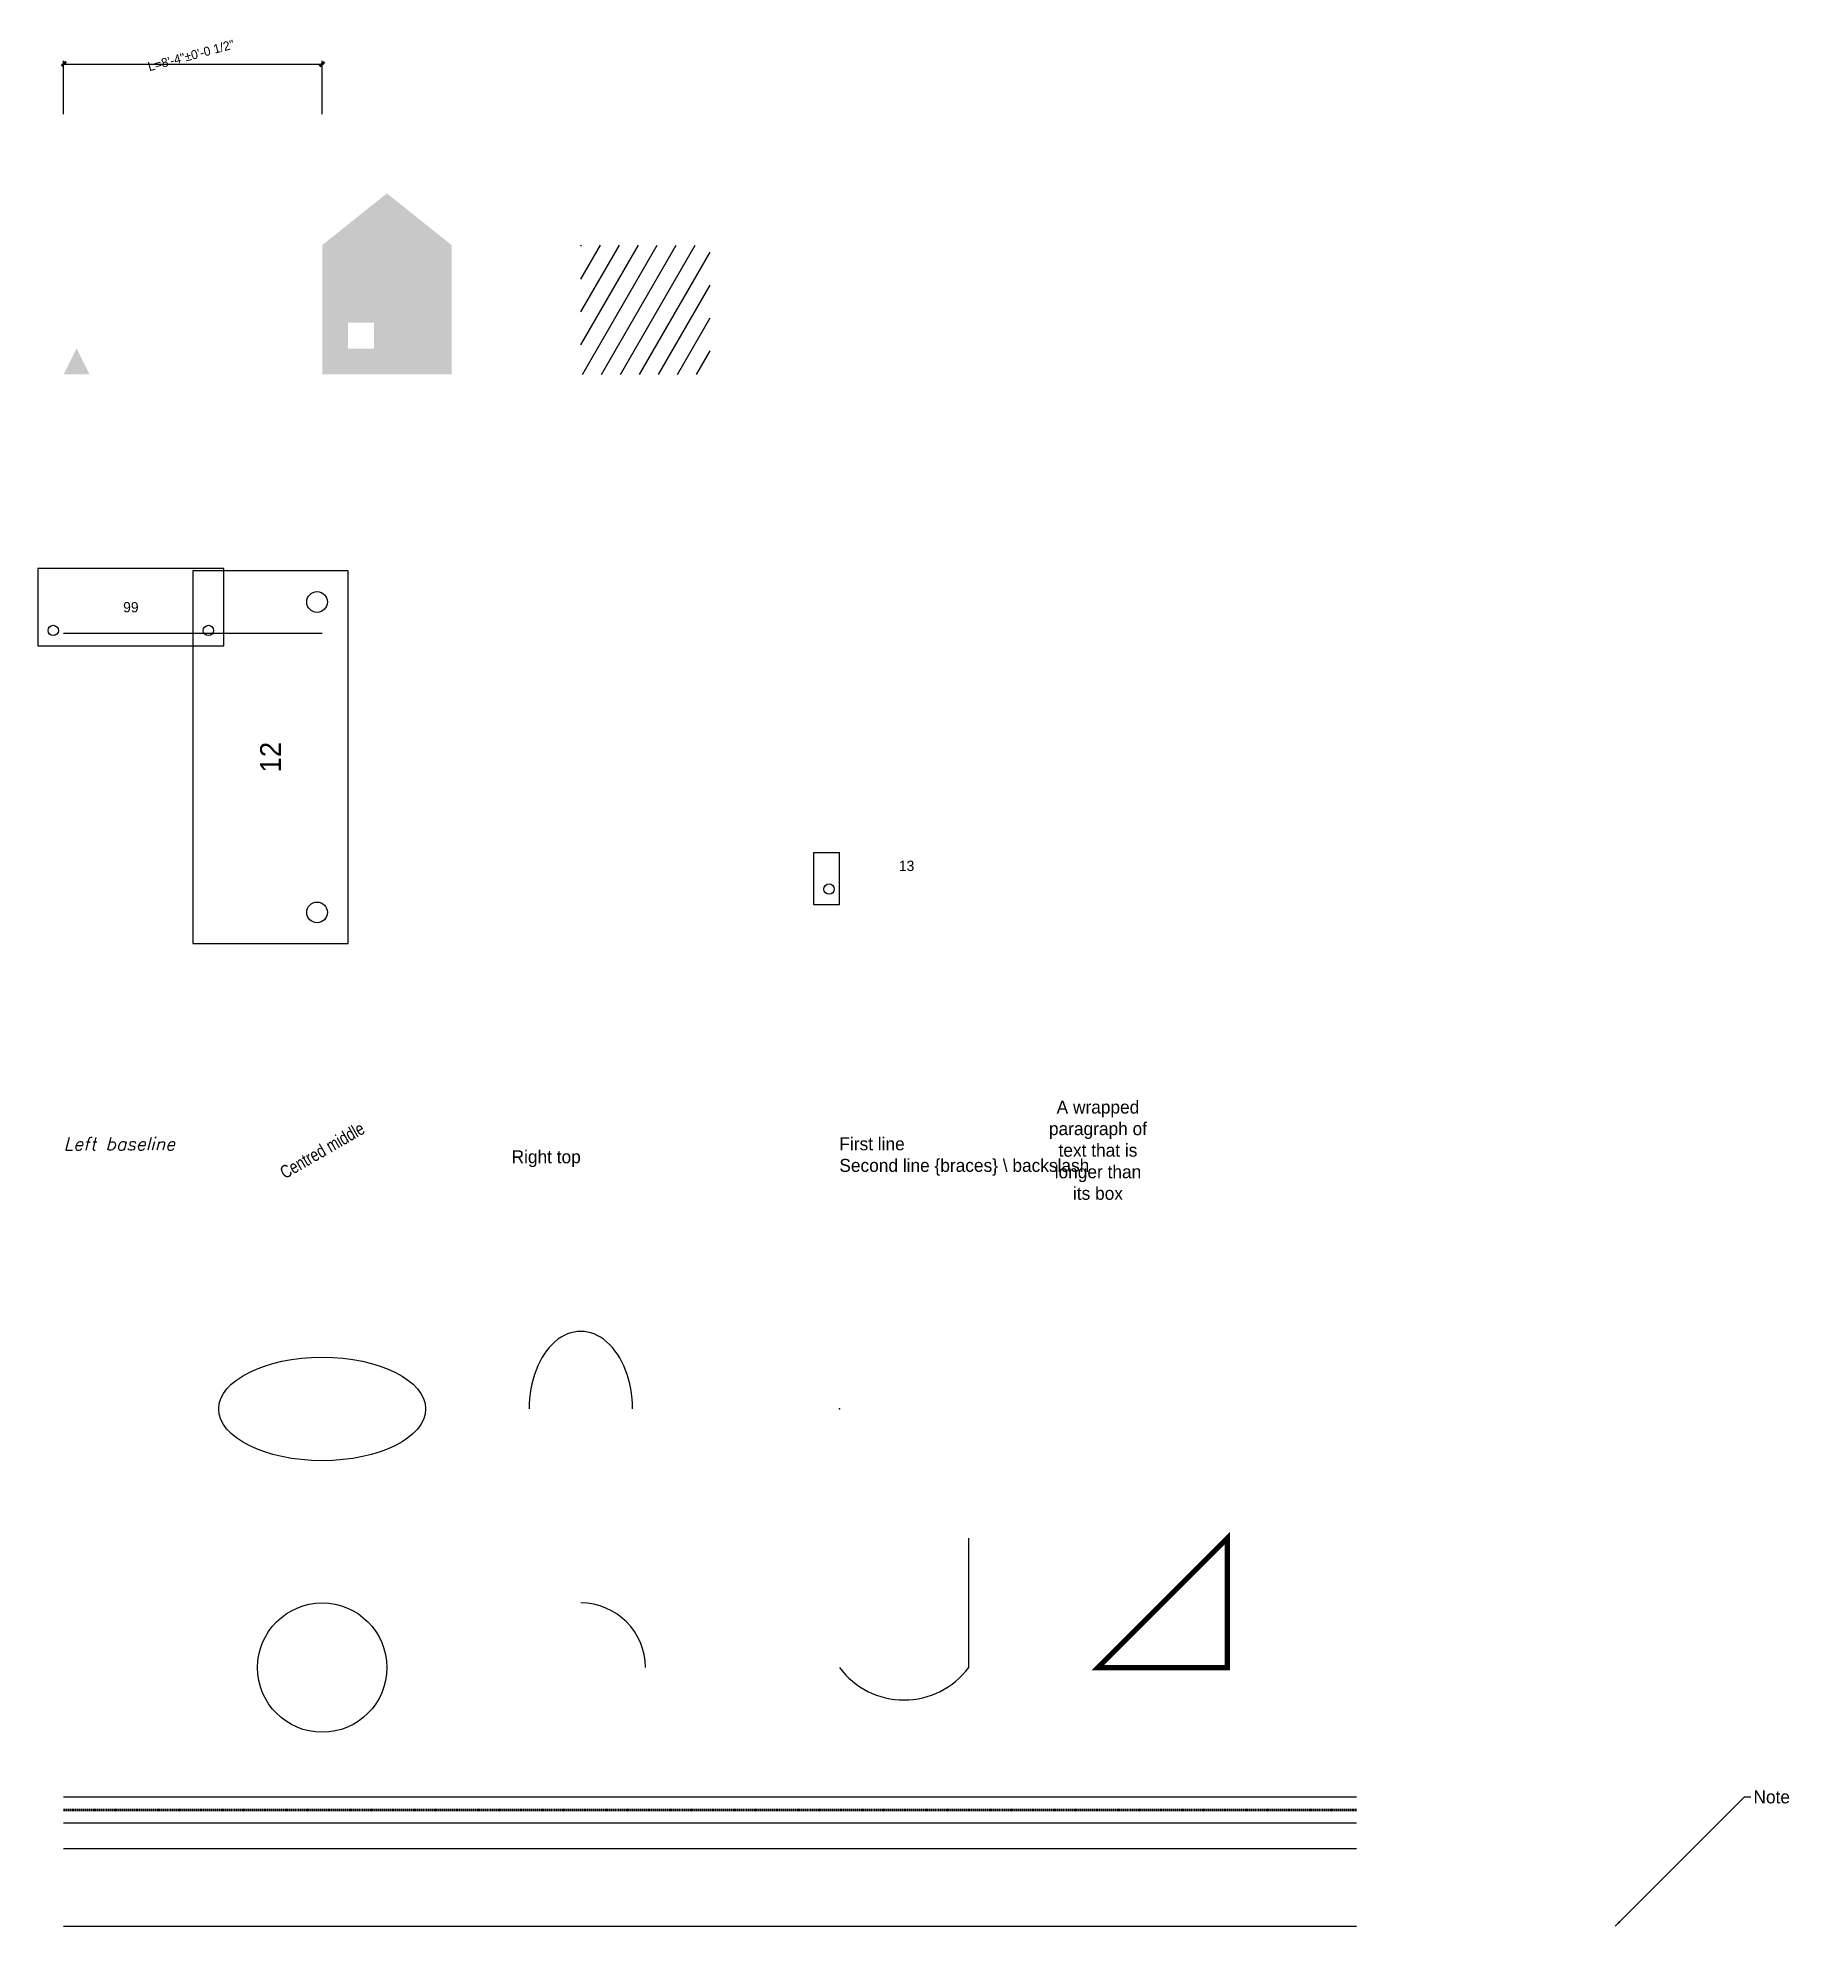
# Model space of a CAD drawing. Header units: millimetres. Extents: x -10 to 667, y 0 to 730.
import ezdxf
from ezdxf.enums import TextEntityAlignment as Align
from ezdxf.xclip import XClip

# ---------------------------------------------------------------- set-up
doc = ezdxf.new("R2010")
doc.units = ezdxf.units.MM
doc.header["$XCLIPFRAME"] = 2
doc.linetypes.add('DASHED', pattern=[0.75, 0.5, -0.25])
doc.linetypes.add('HIDDEN', pattern=[0.375, 0.25, -0.125])
doc.layers.add('Hidden', color=2, linetype='HIDDEN', lineweight=35)
doc.layers.add('Locked', color=5, linetype='Continuous')
doc.layers.add('Walls', color=1, linetype='Continuous')
doc.layers.add('NoPlot', color=8, linetype='Continuous', plot=False)
doc.layers.add('Orange', color=30, linetype='Continuous', true_color=0xff7f00)
doc.styles.add('Notes', font='romans.shx', dxfattribs={"width": 0.9})
doc.dimstyles.new('Arch', dxfattribs={"dimtxt": 3.5, "dimasz": 2.5, "dimexe": 1.25, "dimexo": 0.625, "dimtad": 1, "dimdec": 3, "dimdsep": 46, "dimlunit": 4, "dimtxsty": 'Standard', "dimcen": 0.09, "dimadec": 0, "dimazin": 0, "dimtfac": 1, "dimtofl": 0, "dimtmove": 0, "dimatfit": 3, "dimfxl": 1, "dimtolj": 1, "dimtzin": 0, "dimarcsym": 0})

# ---------------------------------------------------------------- blocks, each defined once
blk = doc.blocks.new('Table 30x72', base_point=(10, 5))
at = {"color": 0}
blk.add_lwpolyline([(0, 0), (72, 0), (72, 30), (0, 30)], close=True, dxfattribs=at)
for centre in [(6, 6), (66, 6)]:
    blk.add_circle(centre, 2, dxfattribs=at)
at = {"flags": 1}
blk.add_attdef('MAKER', (2, 25), '', height=2, dxfattribs=at)
blk.add_attdef('ITEM', text='', height=4).set_placement((36, 15), align=Align.MIDDLE_CENTER)
blk = doc.blocks.new('Outer')
blk.add_line((0, 0), (100, 0))
blk.add_blockref('Table 30x72', (0, 0)).add_auto_attribs({'ITEM': '99'})
blk = doc.blocks.new('*D1')
at = {"color": 0, "lineweight": 50}
for p, q in [((0.88, 720.88), (-0.88, 719.12)), ((99.12, 719.12), (100.88, 720.88))]:
    blk.add_line(p, q, dxfattribs=at)
at = {"color": 0}
for p, q in [((0, 700.62), (0, 721.25)), ((0, 720), (100, 720)), ((100, 700.62), (100, 721.25))]:
    blk.add_line(p, q, dxfattribs=at)
blk.add_text('L=8\'-4"±0\'-0 1/2"', height=3.5, rotation=15, dxfattribs=at).set_placement((50, 720.62), align=Align.BOTTOM_CENTER)

msp = doc.modelspace()

# ---------------------------------------------------------------- hatches: boundary and pattern name
at = {"layer": 'Walls'}
h = msp.add_hatch(color=256, dxfattribs=at)
h.paths.add_polyline_path([(100, 600), (150, 600), (150, 650), (125, 670), (100, 650)])
h.paths.add_polyline_path([(110, 610), (120, 610), (120, 620), (110, 620)], flags=0)
h = msp.add_hatch(dxfattribs=at)
h.set_pattern_fill('ANSI31', color=256, scale=2, angle=15)
h.set_pattern_definition([(60, (5, 7), (-5.49926, 3.175), [])])
h.paths.add_polyline_path([(200, 600), (250, 600), (250, 650), (200, 650)])

# ---------------------------------------------------------------- linework, layer by layer
at = {"layer": 'Hidden', "linetype": 'DASHED', "lineweight": 50}
msp.add_line((0, 45), (500, 45), dxfattribs=at)
at = {"layer": 'Locked'}
msp.add_line((0, 30), (500, 30), dxfattribs=at)
at = {"layer": 'NoPlot'}
msp.add_line((0, 40), (500, 40), dxfattribs=at)
at = {"layer": 'Orange', "color": 3, "true_color": 0x00ff00}
msp.add_line((0, 50), (500, 50), dxfattribs=at)
at = {"layer": 'Walls', "color": 3}
msp.add_line((0, 0), (500, 0), dxfattribs=at)
at = {"layer": 'Walls'}
msp.add_lwpolyline([(300, 100, 0.5), (350, 100), (350, 150)], format="xyb", dxfattribs=at)
at = {"layer": 'Walls', "const_width": 2}
msp.add_lwpolyline([(400, 100), (450, 100), (450, 150)], close=True, dxfattribs=at)
at = {"layer": 'Walls'}
msp.add_lwpolyline([(600, 0), (650, 50), (652.5, 50)], dxfattribs=at)
msp.add_circle((100, 100), 25, dxfattribs=at)
msp.add_arc((200, 100), 25, 0, 90, dxfattribs=at)
msp.add_ellipse((200, 200), major_axis=(0, 30), ratio=0.66666667, start_param=-1.57079633, end_param=1.57079633, dxfattribs=at)
msp.add_ellipse((100, 200), major_axis=(40, 0), ratio=0.5, dxfattribs=at)
msp.add_point((300, 200), dxfattribs=at)
for points in [[(0, 600), (10, 600), (5, 610)], [(600, 0), (602.0624, 1.4731), (601.4731, 2.0624)]]:
    msp.add_solid(points, dxfattribs=at)

# ---------------------------------------------------------------- block references
msp.add_blockref('Outer', (0, 500), dxfattribs=at)
at = {"layer": 'Walls', "xscale": 2, "yscale": 2, "rotation": 90}
msp.add_blockref('Table 30x72', (100, 400), dxfattribs=at).add_auto_attribs({'ITEM': '12'})
at = {"layer": 'Walls'}
ref = msp.add_blockref('Table 30x72', (300, 400), dxfattribs=at)
XClip(ref).set_block_clipping_path([(0, 0), (10, 20)])
ref.add_auto_attribs({'ITEM': '13'})

# ---------------------------------------------------------------- texts
at = {"layer": 'Walls', "width": 0.8}
msp.add_text('Centred middle', height=5, rotation=30, dxfattribs=at).set_placement((100, 300), align=Align.MIDDLE_CENTER)
at = {"layer": 'Walls', "style": 'Notes', "oblique": 15}
msp.add_text('Left baseline', height=5, dxfattribs=at).set_placement((0, 300))
at = {"layer": 'Walls'}
msp.add_text('Right top', height=5, dxfattribs=at).set_placement((200, 300), align=Align.TOP_RIGHT)
msp.add_text('Note', height=5, dxfattribs=at).set_placement((653.5, 52.5), align=Align.TOP_LEFT)
at = {"layer": 'Walls', "insert": (400, 300), "char_height": 5, "width": 40, "attachment_point": 5}
msp.add_mtext('A wrapped paragraph of text that is longer than its box', dxfattribs=at)
at = {"layer": 'Walls', "insert": (300, 305), "char_height": 5, "attachment_point": 1}
msp.add_mtext('First line\\PSecond line \\{braces\\} \\\\ backslash', dxfattribs=at)

# ---------------------------------------------------------------- dimensions: what is measured, and where the dimension line sits
at = {"layer": 'Walls'}
dim = msp.add_linear_dim(base=(100, 720), p1=(0, 700), p2=(100, 700), dimstyle='Arch', override={"dimscale": 1, "dimtxt": 3.5, "dimasz": 2.5, "dimexe": 1.25, "dimexo": 0.625, "dimgap": 0.625, "dimtad": 1, "dimjust": 0, "dimtih": 1, "dimtoh": 1, "dimdec": 3, "dimlfac": 1, "dimrnd": 0, "dimzin": 8, "dimdsep": 46, "dimlunit": 4, "dimpost": 'L=<>', "dimsah": 0, "dimtsz": 0, "dimse1": 0, "dimse2": 0, "dimsd1": 0, "dimsd2": 0, "dimclrd": 0, "dimclre": 0, "dimclrt": 0, "dimaunit": 0, "dimadec": 0, "dimazin": 0, "dimtol": 1, "dimlim": 0, "dimtp": 0.5, "dimtm": 0.5, "dimtfac": 1, "dimtdec": 2, "dimtix": 0, "dimtofl": 0, "dimtmove": 0, "dimatfit": 3, "dimtfill": 0, "dimtfillclr": 0, "dimtolj": 1, "dimtzin": 0, "dimlwd": -2, "dimlwe": -2}, dxfattribs=at)
dim.commit()
dim.dimension.update_dxf_attribs({"geometry": '*D1', "text_midpoint": (50, 720.625), "dimtype": 160, "text_rotation": 15})

doc.saveas('drawing.dxf')
